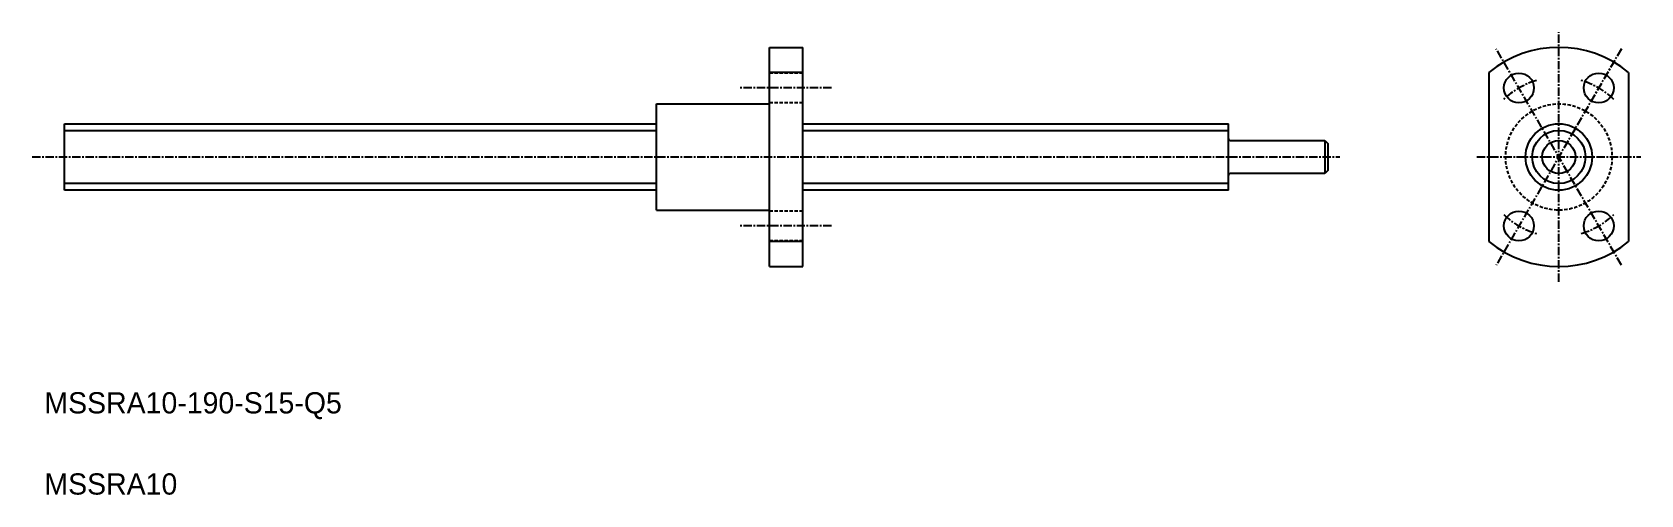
# Model space of a CAD drawing. Extents: x 54 to 296, y 191 to 261.
import ezdxf

# ---------------------------------------------------------------- set-up
doc = ezdxf.new("R2010")
doc.units = 0
doc.linetypes.add('CENTER', pattern=[2, 1.25, -0.25, 0.25, -0.25])
doc.linetypes.add('DASHED', pattern=[0.75, 0.5, -0.25])
doc.layers.get('0').update_dxf_attribs({"linetype": 'CONTINUOUS'})
doc.layers.add('CENTER', color=1, linetype='CENTER')

msp = doc.modelspace()

# ---------------------------------------------------------------- linework, layer by layer
at = {"color": 7, "linetype": 'CONTINUOUS'}
for p, q in [((164.84, 225.69), (164.84, 258.69)), ((164.84, 258.69), (169.84, 258.69)), ((169.84, 225.69), (169.84, 258.69)), ((169.84, 254.92), (164.84, 254.92)), ((273.02, 254.92), (273.02, 229.46)), ((294.02, 254.92), (294.02, 229.46)), ((147.84, 234.19), (147.84, 250.19)), ((147.84, 250.19), (164.84, 250.19)), ((58.84, 247.19), (147.84, 247.19)), ((58.84, 237.19), (58.84, 247.19)), ((169.84, 247.19), (233.84, 247.19)), ((233.84, 237.19), (233.84, 247.19)), ((234.14, 244.69), (248.34, 244.69)), ((248.34, 244.69), (248.84, 244.19)), ((248.34, 244.69), (248.34, 239.69)), ((248.84, 240.19), (248.84, 244.19)), ((248.34, 239.69), (234.14, 239.69)), ((248.84, 240.19), (248.34, 239.69)), ((147.84, 237.19), (58.84, 237.19)), ((233.84, 237.19), (169.84, 237.19)), ((233.84, 237.19), (233.84, 239.39)), ((147.84, 234.19), (164.84, 234.19)), ((169.84, 229.46), (164.84, 229.46)), ((164.84, 225.69), (169.84, 225.69))]:
    msp.add_line(p, q, dxfattribs=at)
at = {"color": 3, "linetype": 'DASHED'}
for p, q in [((169.84, 254.83), (164.84, 254.83)), ((169.84, 250.33), (164.84, 250.33)), ((169.84, 234.05), (164.84, 234.05)), ((169.84, 229.55), (164.84, 229.55))]:
    msp.add_line(p, q, dxfattribs=at)
at = {"color": 3, "linetype": 'CONTINUOUS'}
for p, q in [((58.84, 246.19), (147.84, 246.19)), ((169.84, 246.19), (233.84, 246.19)), ((147.84, 238.19), (58.84, 238.19)), ((233.84, 238.19), (169.84, 238.19))]:
    msp.add_line(p, q, dxfattribs=at)
at = {"color": 7, "linetype": 'CONTINUOUS'}
for centre, radius in [((277.52, 252.58), 2.25), ((289.52, 252.58), 2.25), ((283.52, 242.19), 5), ((283.52, 242.19), 2.5), ((277.52, 231.8), 2.25), ((289.52, 231.8), 2.25)]:
    msp.add_circle(centre, radius, dxfattribs=at)
at = {"color": 3, "linetype": 'DASHED'}
msp.add_circle((283.52, 242.19), 8, dxfattribs=at)
at = {"color": 3, "linetype": 'CONTINUOUS'}
msp.add_circle((283.52, 242.19), 4, dxfattribs=at)
at = {"color": 7, "linetype": 'CONTINUOUS'}
for centre, radius, start, end in [((283.52, 242.19), 16.5, 50.4788, 129.5212), ((234.14, 244.99), 0.3, 180, 270), ((234.14, 239.39), 0.3, 90, 180), ((283.52, 242.19), 16.5, 230.4788, 309.5212)]:
    msp.add_arc(centre, radius, start, end, dxfattribs=at)
at = {"layer": 'CENTER', "color": 1, "linetype": 'CENTER'}
for p, q in [((283.52, 223.39), (283.52, 260.99)), ((292.92, 258.47), (274.12, 225.91)), ((292.92, 225.91), (274.12, 258.47)), ((174.17, 252.58), (160.38, 252.58)), ((53.97, 242.19), (250.59, 242.19)), ((271.18, 242.19), (295.85, 242.19)), ((174.17, 231.8), (160.38, 231.8))]:
    msp.add_line(p, q, dxfattribs=at)
for start, end in [(106.3236, 133.6764), (46.3236, 73.6764), (226.3236, 253.6764), (286.3236, 313.6764)]:
    msp.add_arc((283.52, 242.19), 12, start, end, dxfattribs=at)

# ---------------------------------------------------------------- texts
at = {"color": 7, "linetype": 'CONTINUOUS'}
for s, p in [('MSSRA10-190-S15-Q5', (55.81, 203.57)), ('MSSRA10', (55.81, 191.35))]:
    msp.add_text(s, height=3.2, dxfattribs=at).set_placement(p)

doc.saveas('drawing.dxf')
